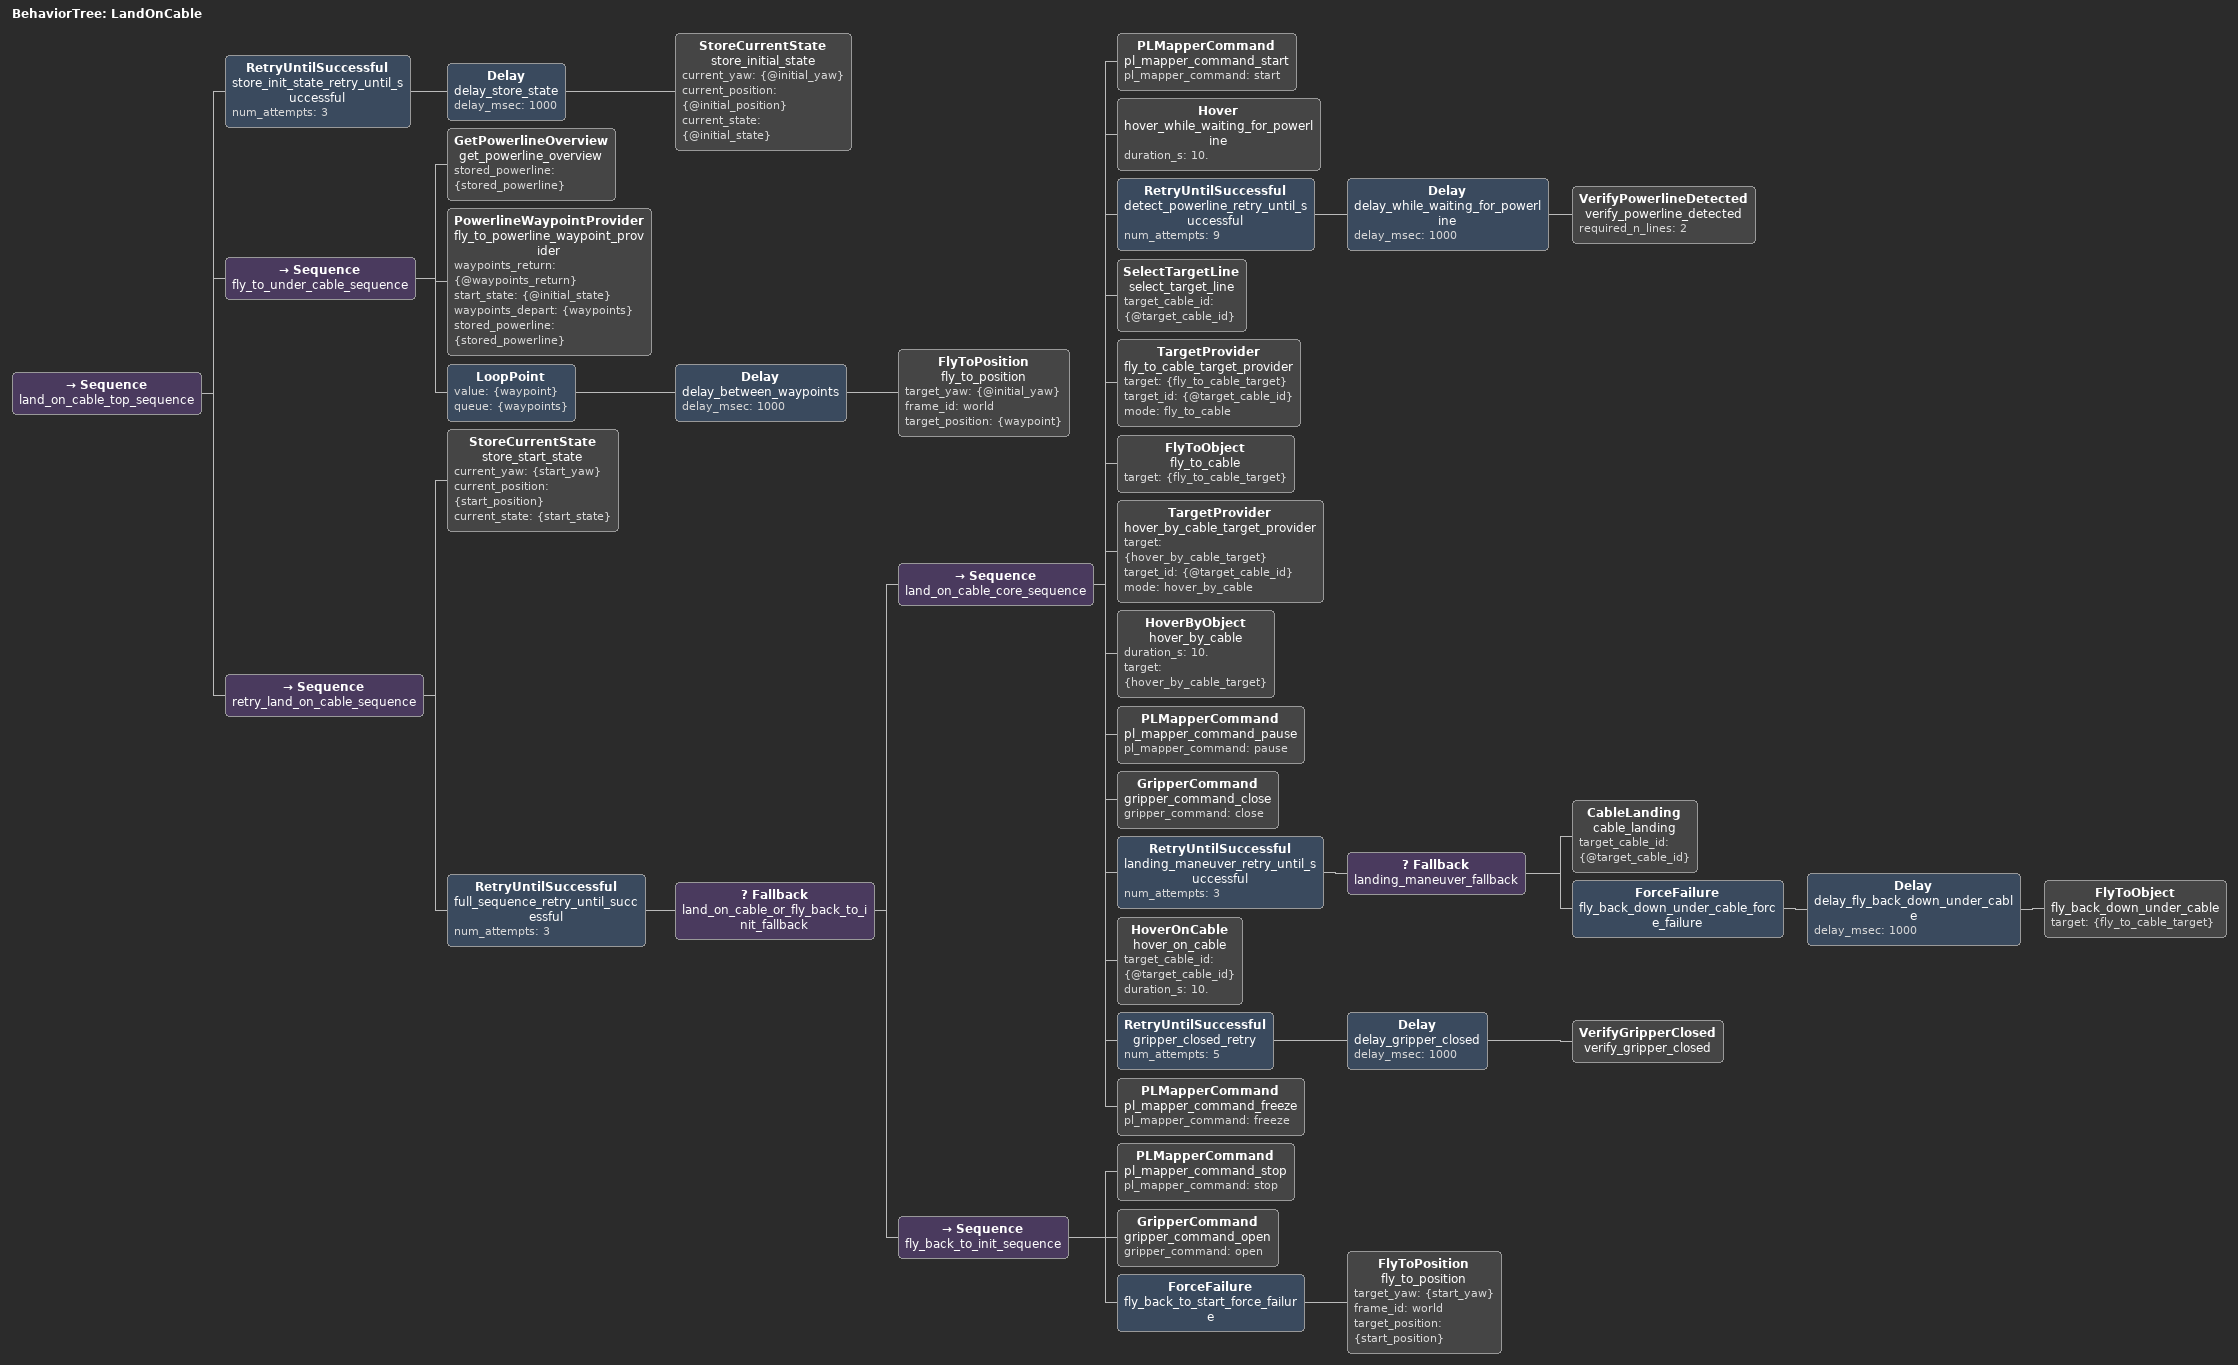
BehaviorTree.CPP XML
<?xml version="1.0" encoding="UTF-8"?>
<root BTCPP_format="4"
      main_tree_to_execute="LandOnCable">
  <BehaviorTree ID="LandOnCable">
    <Sequence name="land_on_cable_top_sequence">
      <RetryUntilSuccessful name="store_init_state_retry_until_successful"
                            num_attempts="3">
        <Delay name="delay_store_state"
               delay_msec="1000">
          <StoreCurrentState name="store_initial_state"
                             current_yaw="{@initial_yaw}"
                             current_position="{@initial_position}"
                             current_state="{@initial_state}"/>
        </Delay>
      </RetryUntilSuccessful>
      <Sequence name="fly_to_under_cable_sequence">
        <GetPowerlineOverview name="get_powerline_overview"
                              stored_powerline="{stored_powerline}"/>
        <PowerlineWaypointProvider name="fly_to_powerline_waypoint_provider"
                                   waypoints_return="{@waypoints_return}"
                                   start_state="{@initial_state}"
                                   waypoints_depart="{waypoints}"
                                   stored_powerline="{stored_powerline}"/>
        <LoopPoint value="{waypoint}"
                   queue="{waypoints}">
          <Delay name="delay_between_waypoints"
                 delay_msec="1000">
            <FlyToPosition name="fly_to_position"
                           target_yaw="{@initial_yaw}"
                           frame_id="world"
                           target_position="{waypoint}"/>
          </Delay>
        </LoopPoint>
      </Sequence>
      <Sequence name="retry_land_on_cable_sequence">
        <StoreCurrentState name="store_start_state"
                           current_yaw="{start_yaw}"
                           current_position="{start_position}"
                           current_state="{start_state}"/>
        <RetryUntilSuccessful name="full_sequence_retry_until_successful"
                              num_attempts="3">
          <Fallback name="land_on_cable_or_fly_back_to_init_fallback">
            <Sequence name="land_on_cable_core_sequence">
              <PLMapperCommand name="pl_mapper_command_start"
                               pl_mapper_command="start"/>
              <Hover name="hover_while_waiting_for_powerline"
                     duration_s="10."/>
              <RetryUntilSuccessful name="detect_powerline_retry_until_successful"
                                    num_attempts="9">
                <Delay name="delay_while_waiting_for_powerline"
                       delay_msec="1000">
                  <VerifyPowerlineDetected name="verify_powerline_detected"
                                           required_n_lines="2"/>
                </Delay>
              </RetryUntilSuccessful>
              <SelectTargetLine name="select_target_line"
                                target_cable_id="{@target_cable_id}"/>
              <TargetProvider name="fly_to_cable_target_provider"
                              target="{fly_to_cable_target}"
                              target_id="{@target_cable_id}"
                              mode="fly_to_cable"/>
              <FlyToObject name="fly_to_cable"
                           target="{fly_to_cable_target}"/>
              <TargetProvider name="hover_by_cable_target_provider"
                              target="{hover_by_cable_target}"
                              target_id="{@target_cable_id}"
                              mode="hover_by_cable"/>
              <HoverByObject name="hover_by_cable"
                             duration_s="10."
                             target="{hover_by_cable_target}"/>
              <PLMapperCommand name="pl_mapper_command_pause"
                               pl_mapper_command="pause"/>
              <GripperCommand name="gripper_command_close"
                              gripper_command="close"/>
              <RetryUntilSuccessful name="landing_maneuver_retry_until_successful"
                                    num_attempts="3">
                <Fallback name="landing_maneuver_fallback">
                  <CableLanding name="cable_landing"
                                target_cable_id="{@target_cable_id}"/>
                  <ForceFailure name="fly_back_down_under_cable_force_failure">
                    <Delay name="delay_fly_back_down_under_cable"
                           delay_msec="1000">
                      <FlyToObject name="fly_back_down_under_cable"
                                   target="{fly_to_cable_target}"/>
                    </Delay>
                  </ForceFailure>
                </Fallback>
              </RetryUntilSuccessful>
              <HoverOnCable name="hover_on_cable"
                            target_cable_id="{@target_cable_id}"
                            duration_s="10."/>
              <RetryUntilSuccessful name="gripper_closed_retry"
                                    num_attempts="5">
                <Delay name="delay_gripper_closed"
                       delay_msec="1000">
                  <VerifyGripperClosed name="verify_gripper_closed"/>
                </Delay>
              </RetryUntilSuccessful>
              <PLMapperCommand name="pl_mapper_command_freeze"
                               pl_mapper_command="freeze"/>
            </Sequence>
            <Sequence name="fly_back_to_init_sequence">
              <PLMapperCommand name="pl_mapper_command_stop"
                               pl_mapper_command="stop"/>
              <GripperCommand name="gripper_command_open"
                              gripper_command="open"/>
              <ForceFailure name="fly_back_to_start_force_failure">
                <FlyToPosition name="fly_to_position"
                               target_yaw="{start_yaw}"
                               frame_id="world"
                               target_position="{start_position}"/>
              </ForceFailure>
            </Sequence>
          </Fallback>
        </RetryUntilSuccessful>
      </Sequence>
    </Sequence>
  </BehaviorTree>

</root>
